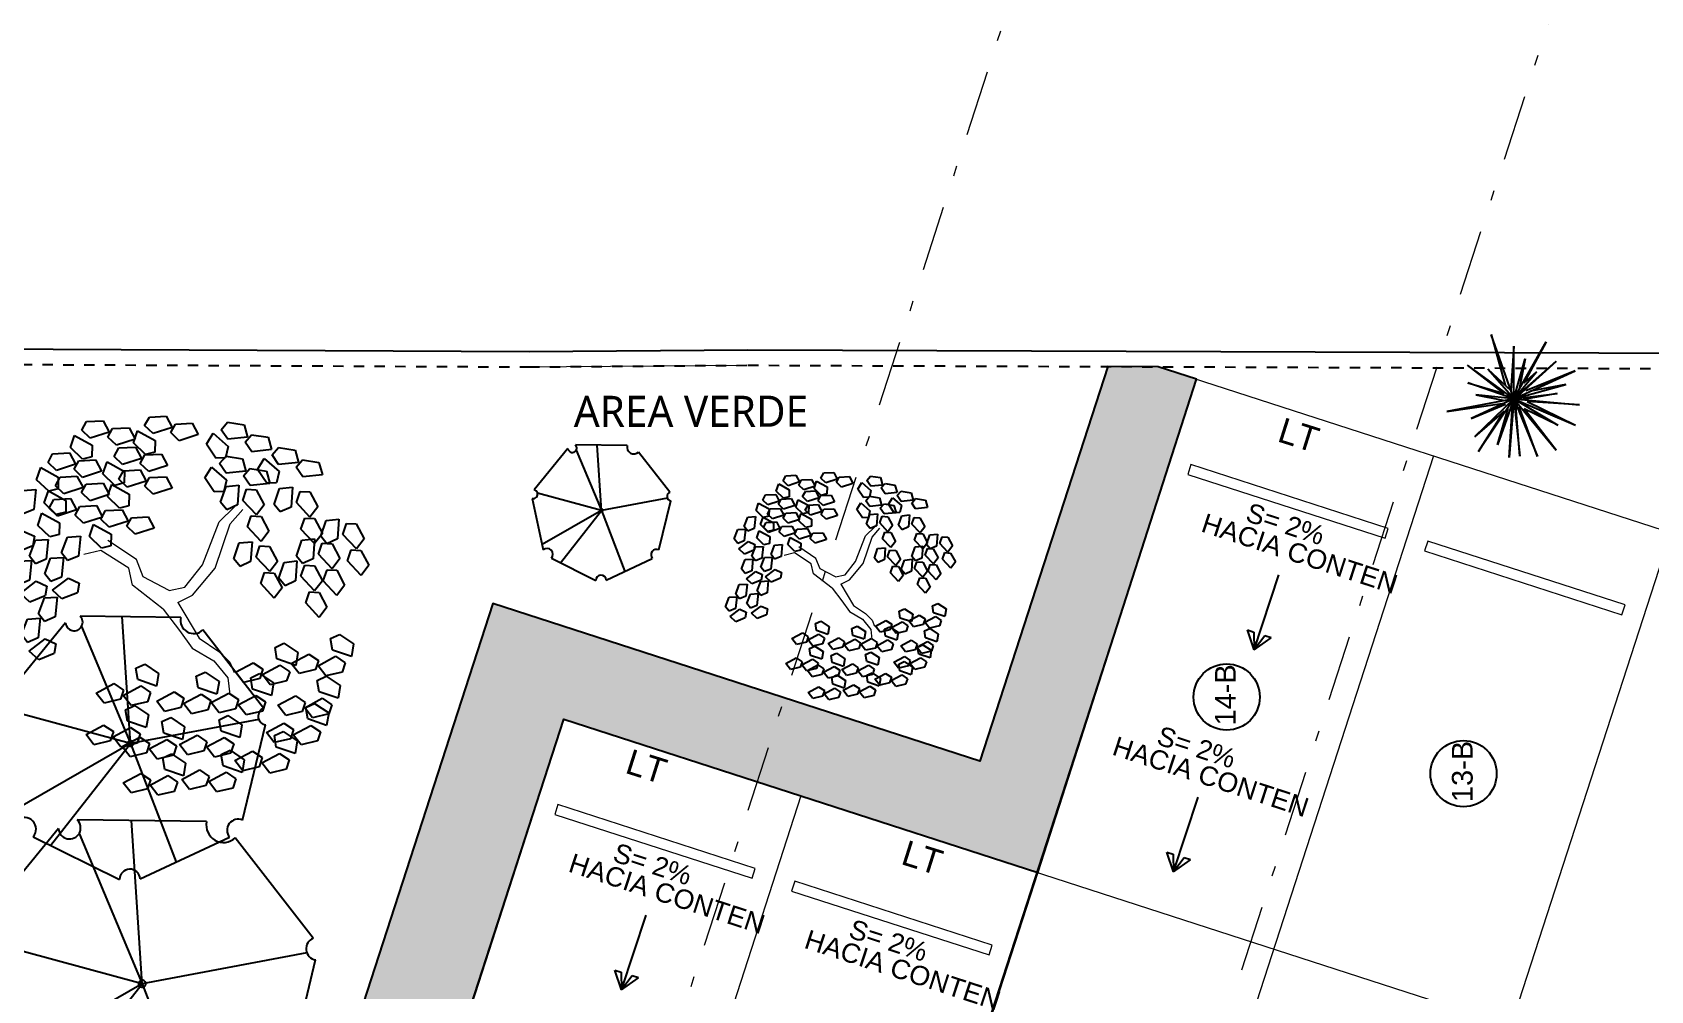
# Model space of a CAD drawing. Header units: feet. Extents: x 1019 to 2236, y -546 to 122.
# Drawn here: x 1097.85 to 1113.45, y -225.11 to -215.87 of the extents above; entities that cross this region are included whole.
import ezdxf

# ---------------------------------------------------------------- set-up
doc = ezdxf.new("R2010")
doc.units = ezdxf.units.FT
doc.header["$LTSCALE"] = 0.05
doc.header["$MEASUREMENT"] = 0
doc.linetypes.add('DASHDOT', pattern=[25.4, 12.7, -6.35, 0, -6.35])
doc.linetypes.add('HIDDEN', pattern=[9.525, 6.35, -3.175])
for name, color, linetype, lineweight in [('A-GENM', 8, 'Continuous', 9), ('arq-pisos', 251, 'Continuous', 5), ('Dimension', 7, 'Continuous', 5), ('None', 7, 'Continuous', 5), ('VUELOS', 8, 'HIDDEN', 0)]:
    doc.layers.add(name, color=color, linetype=linetype, lineweight=lineweight)
for name, color, linetype in [('ANNDTTEXT', 2, 'Continuous'), ('DIM', 10, 'Continuous'), ('PERT-VENT', 8, 'Continuous'), ('PISO', 8, 'Continuous'), ('SOLAR', 2, 'DASHDOT'), ('TEXXT', 2, 'Continuous'), ('TXT', 2, 'Continuous')]:
    doc.layers.add(name, color=color, linetype=linetype)
doc.layers.add('PLANTS', color=7, linetype='Continuous', true_color=0x005716)
doc.styles.add('ads', font='trebuc.ttf', dxfattribs={"height": 0.14})
doc.styles.add('DAMIAN', font='arial.ttf', dxfattribs={"height": 0.12})
doc.styles.get("Standard").update_dxf_attribs({"font": 'arial.ttf'})

# ---------------------------------------------------------------- blocks, each defined once
blk = doc.blocks.new('Arbol200')
at = {"color": 33, "linetype": 'Continuous'}
for p, q in [((0.457, 0.554), (0.534, 0.672)), ((0.534, 0.672), (0.618, 0.726)), ((0.551, 0.526), (0.678, 0.681)), ((0.678, 0.681), (0.822, 0.726)), ((-0.703, 0.427), (-0.856, 0.517)), ((0.373, 0.354), (0.457, 0.554)), ((0.474, 0.309), (0.551, 0.526)), ((-0.703, 0.327), (-0.864, 0.436)), ((-0.28, 0.372), (-0.703, 0.427)), ((-0.288, 0.254), (-0.703, 0.327)), ((0, 0.218), (-0.28, 0.372)), ((0.093, 0.1), (0.373, 0.354)), ((0.339, 0.164), (0.474, 0.309)), ((-0.059, 0.136), (-0.288, 0.254)), ((0.093, 0.1), (0, 0.218)), ((0.178, -0.018), (0.339, 0.164)), ((0, 0), (-0.059, 0.136)), ((0, 0), (-0.076, -0.254)), ((0.178, -0.018), (0.017, -0.336)), ((-0.076, -0.254), (-0.22, -0.345)), ((-0.22, -0.345), (-0.339, -0.635)), ((-0.127, -0.399), (-0.237, -0.681)), ((0.017, -0.336), (-0.127, -0.399)), ((-0.237, -0.681), (-0.17, -0.826))]:
    blk.add_line(p, q, dxfattribs=at)
at = {"layer": 'PLANTS', "linetype": 'Continuous'}
for p, q in [((-0.926, 1.555), (-0.808, 1.652)), ((-0.808, 1.652), (-0.703, 1.601)), ((-0.697, 1.644), (-0.579, 1.741)), ((-0.685, 1.556), (-0.697, 1.644)), ((-0.474, 1.69), (-0.58, 1.542)), ((-0.579, 1.741), (-0.474, 1.69)), ((0.091, 1.601), (0.15, 1.742)), ((0.15, 1.742), (0.267, 1.747)), ((0.267, 1.747), (0.243, 1.567)), ((0.294, 1.605), (0.335, 1.703)), ((0.335, 1.703), (0.423, 1.692)), ((0.423, 1.692), (0.486, 1.553)), ((0.489, 1.556), (0.548, 1.697)), ((0.548, 1.697), (0.665, 1.701)), ((0.665, 1.701), (0.641, 1.522)), ((0.692, 1.56), (0.733, 1.658)), ((0.733, 1.658), (0.821, 1.647)), ((0.752, 1.501), (0.81, 1.643)), ((0.81, 1.643), (0.927, 1.647)), ((0.821, 1.647), (0.884, 1.508)), ((0.927, 1.647), (0.903, 1.467)), ((-0.914, 1.468), (-0.926, 1.555)), ((-0.703, 1.601), (-0.809, 1.454)), ((-0.58, 1.542), (-0.685, 1.556)), ((-0.477, 1.463), (-0.359, 1.559)), ((-0.359, 1.559), (-0.253, 1.508)), ((-0.253, 1.508), (-0.359, 1.361)), ((0.143, 1.529), (0.091, 1.601)), ((0.243, 1.567), (0.143, 1.529)), ((0.409, 1.465), (0.294, 1.605)), ((0.486, 1.553), (0.409, 1.465)), ((0.541, 1.484), (0.489, 1.556)), ((0.641, 1.522), (0.541, 1.484)), ((0.808, 1.42), (0.692, 1.56)), ((0.804, 1.43), (0.752, 1.501)), ((0.884, 1.508), (0.808, 1.42)), ((0.955, 1.506), (0.995, 1.604)), ((1.07, 1.365), (0.955, 1.506)), ((0.995, 1.604), (1.083, 1.593)), ((1.083, 1.593), (1.147, 1.454)), ((-0.939, 1.391), (-0.759, 1.414)), ((-0.904, 1.279), (-0.939, 1.391)), ((-0.809, 1.454), (-0.914, 1.468)), ((-0.759, 1.414), (-0.697, 1.327)), ((-0.697, 1.327), (-0.753, 1.259)), ((-0.706, 1.374), (-0.588, 1.471)), ((-0.694, 1.286), (-0.706, 1.374)), ((-0.483, 1.419), (-0.589, 1.272)), ((-0.588, 1.471), (-0.483, 1.419)), ((-0.465, 1.375), (-0.477, 1.463)), ((-0.477, 1.256), (-0.359, 1.353)), ((-0.359, 1.361), (-0.465, 1.375)), ((-0.359, 1.353), (-0.254, 1.301)), ((-0.248, 1.345), (-0.13, 1.441)), ((-0.236, 1.257), (-0.248, 1.345)), ((-0.025, 1.39), (-0.131, 1.243)), ((-0.13, 1.441), (-0.025, 1.39)), ((0.321, 1.361), (0.361, 1.459)), ((0.436, 1.22), (0.321, 1.361)), ((0.361, 1.459), (0.449, 1.448)), ((0.449, 1.448), (0.513, 1.309)), ((0.719, 1.316), (0.76, 1.414)), ((0.76, 1.414), (0.848, 1.403)), ((0.903, 1.467), (0.804, 1.43)), ((0.848, 1.403), (0.911, 1.264)), ((0.982, 1.261), (1.022, 1.359)), ((1.022, 1.359), (1.11, 1.348)), ((1.059, 1.271), (1.118, 1.412)), ((1.147, 1.454), (1.07, 1.365)), ((1.11, 1.348), (1.173, 1.209)), ((1.118, 1.412), (1.235, 1.416)), ((1.235, 1.416), (1.211, 1.236)), ((1.262, 1.275), (1.303, 1.373)), ((1.303, 1.373), (1.391, 1.362)), ((1.391, 1.362), (1.454, 1.223)), ((-1.13, 1.083), (-1.012, 1.18)), ((-1.012, 1.18), (-0.906, 1.129)), ((-0.753, 1.259), (-0.904, 1.279)), ((-0.9, 1.172), (-0.782, 1.269)), ((-0.677, 1.218), (-0.783, 1.07)), ((-0.782, 1.269), (-0.677, 1.218)), ((-0.718, 1.209), (-0.538, 1.232)), ((-0.684, 1.097), (-0.718, 1.209)), ((-0.589, 1.272), (-0.694, 1.286)), ((-0.538, 1.232), (-0.477, 1.146)), ((-0.465, 1.168), (-0.477, 1.256)), ((-0.254, 1.301), (-0.36, 1.154)), ((-0.131, 1.243), (-0.236, 1.257)), ((0.269, 1.12), (0.328, 1.261)), ((0.328, 1.261), (0.445, 1.266)), ((0.445, 1.266), (0.421, 1.086)), ((0.513, 1.309), (0.436, 1.22)), ((0.472, 1.124), (0.513, 1.222)), ((0.513, 1.222), (0.601, 1.211)), ((0.601, 1.211), (0.664, 1.072)), ((0.834, 1.175), (0.719, 1.316)), ((0.911, 1.264), (0.834, 1.175)), ((1.097, 1.121), (0.982, 1.261)), ((1.111, 1.199), (1.059, 1.271)), ((1.173, 1.209), (1.097, 1.121)), ((1.211, 1.236), (1.111, 1.199)), ((1.377, 1.134), (1.262, 1.275)), ((1.454, 1.223), (1.377, 1.134)), ((-1.41, 1.113), (-1.305, 1.166)), ((-1.404, 0.961), (-1.41, 1.113)), ((-1.305, 1.166), (-1.252, 0.993)), ((-1.118, 0.995), (-1.13, 1.083)), ((-0.906, 1.129), (-1.012, 0.982)), ((-0.888, 1.084), (-0.9, 1.172)), ((-0.783, 1.07), (-0.888, 1.084)), ((-0.533, 1.077), (-0.684, 1.097)), ((-0.477, 1.146), (-0.533, 1.077)), ((-0.49, 1.091), (-0.31, 1.114)), ((-0.455, 0.979), (-0.49, 1.091)), ((-0.36, 1.154), (-0.465, 1.168)), ((-0.31, 1.114), (-0.248, 1.028)), ((0.321, 1.048), (0.269, 1.12)), ((0.421, 1.086), (0.321, 1.048)), ((0.587, 0.984), (0.472, 1.124)), ((0.583, 0.957), (0.641, 1.098)), ((0.664, 1.072), (0.587, 0.984)), ((0.641, 1.098), (0.758, 1.102)), ((0.758, 1.102), (0.734, 0.922)), ((0.785, 0.961), (0.826, 1.059)), ((0.826, 1.059), (0.914, 1.048)), ((0.914, 1.048), (0.977, 0.909)), ((1.289, 1.03), (1.329, 1.128)), ((1.329, 1.128), (1.418, 1.117)), ((1.418, 1.117), (1.481, 0.978)), ((-1.478, 0.877), (-1.373, 0.93)), ((-1.327, 0.917), (-1.404, 0.961)), ((-1.373, 0.93), (-1.32, 0.756)), ((-1.252, 0.993), (-1.327, 0.917)), ((-1.142, 0.919), (-0.962, 0.942)), ((-1.108, 0.807), (-1.142, 0.919)), ((-1.012, 0.982), (-1.118, 0.995)), ((-0.962, 0.942), (-0.9, 0.855)), ((-0.571, 0.82), (-0.452, 0.917)), ((-0.304, 0.959), (-0.455, 0.979)), ((-0.452, 0.917), (-0.347, 0.866)), ((-0.341, 0.909), (-0.223, 1.006)), ((-0.329, 0.821), (-0.341, 0.909)), ((-0.248, 1.028), (-0.304, 0.959)), ((-0.118, 0.954), (-0.224, 0.807)), ((-0.223, 1.006), (-0.118, 0.954)), ((0.499, 0.88), (0.539, 0.978)), ((0.539, 0.978), (0.627, 0.967)), ((0.635, 0.885), (0.583, 0.957)), ((0.627, 0.967), (0.691, 0.828)), ((0.734, 0.922), (0.635, 0.885)), ((0.901, 0.821), (0.785, 0.961)), ((0.977, 0.909), (0.901, 0.821)), ((1.015, 0.748), (1.073, 0.889)), ((1.073, 0.889), (1.19, 0.894)), ((1.19, 0.894), (1.166, 0.714)), ((1.404, 0.89), (1.289, 1.03)), ((1.321, 0.829), (1.38, 0.97)), ((1.38, 0.97), (1.497, 0.975)), ((1.481, 0.978), (1.404, 0.89)), ((1.497, 0.975), (1.473, 0.795)), ((1.524, 0.833), (1.565, 0.932)), ((1.565, 0.932), (1.653, 0.921)), ((1.653, 0.921), (1.716, 0.782)), ((-1.472, 0.725), (-1.478, 0.877)), ((-1.32, 0.756), (-1.395, 0.681)), ((-1.348, 0.615), (-1.258, 0.772)), ((-1.258, 0.772), (-1.152, 0.769)), ((-1.152, 0.769), (-1.131, 0.683)), ((-0.956, 0.787), (-1.108, 0.807)), ((-0.9, 0.855), (-0.956, 0.787)), ((-0.824, 0.691), (-0.706, 0.788)), ((-0.706, 0.788), (-0.601, 0.737)), ((-0.559, 0.732), (-0.571, 0.82)), ((-0.347, 0.866), (-0.453, 0.718)), ((-0.224, 0.807), (-0.329, 0.821)), ((0.614, 0.739), (0.499, 0.88)), ((0.691, 0.828), (0.614, 0.739)), ((0.812, 0.716), (0.853, 0.815)), ((0.853, 0.815), (0.941, 0.804)), ((0.941, 0.804), (1.004, 0.665)), ((1.067, 0.676), (1.015, 0.748)), ((1.218, 0.752), (1.258, 0.85)), ((1.333, 0.612), (1.218, 0.752)), ((1.258, 0.85), (1.346, 0.839)), ((1.373, 0.757), (1.321, 0.829)), ((1.346, 0.839), (1.409, 0.7)), ((1.473, 0.795), (1.373, 0.757)), ((1.639, 0.693), (1.524, 0.833)), ((1.716, 0.782), (1.639, 0.693)), ((-1.545, 0.614), (-1.441, 0.667)), ((-1.539, 0.462), (-1.545, 0.614)), ((-1.395, 0.681), (-1.472, 0.725)), ((-1.441, 0.667), (-1.387, 0.493)), ((-1.239, 0.575), (-1.348, 0.615)), ((-1.24, 0.66), (-1.136, 0.712)), ((-1.235, 0.507), (-1.24, 0.66)), ((-1.131, 0.683), (-1.239, 0.575)), ((-1.136, 0.712), (-1.083, 0.539)), ((-1.053, 0.602), (-0.935, 0.699)), ((-1.042, 0.514), (-1.053, 0.602)), ((-0.83, 0.648), (-0.936, 0.501)), ((-0.935, 0.699), (-0.83, 0.648)), ((-0.812, 0.603), (-0.824, 0.691)), ((-0.707, 0.589), (-0.812, 0.603)), ((-0.601, 0.737), (-0.707, 0.589)), ((-0.583, 0.655), (-0.403, 0.678)), ((-0.549, 0.544), (-0.583, 0.655)), ((-0.453, 0.718), (-0.559, 0.732)), ((-0.403, 0.678), (-0.341, 0.592)), ((-0.341, 0.592), (-0.397, 0.523)), ((0.667, 0.467), (0.726, 0.608)), ((0.726, 0.608), (0.843, 0.612)), ((0.927, 0.576), (0.812, 0.716)), ((0.843, 0.612), (0.819, 0.432)), ((1.004, 0.665), (0.927, 0.576)), ((1.166, 0.714), (1.067, 0.676)), ((1.244, 0.508), (1.285, 0.606)), ((1.285, 0.606), (1.373, 0.595)), ((1.409, 0.7), (1.333, 0.612)), ((1.373, 0.595), (1.436, 0.456)), ((1.551, 0.589), (1.591, 0.687)), ((1.591, 0.687), (1.679, 0.676)), ((1.679, 0.676), (1.743, 0.537)), ((-1.462, 0.418), (-1.539, 0.462)), ((-1.387, 0.493), (-1.462, 0.418)), ((-1.308, 0.423), (-1.204, 0.476)), ((-1.157, 0.463), (-1.235, 0.507)), ((-1.204, 0.476), (-1.151, 0.302)), ((-1.083, 0.539), (-1.157, 0.463)), ((-1.066, 0.438), (-0.886, 0.461)), ((-0.936, 0.501), (-1.042, 0.514)), ((-0.886, 0.461), (-0.824, 0.374)), ((-0.397, 0.523), (-0.549, 0.544)), ((0.719, 0.395), (0.667, 0.467)), ((0.87, 0.471), (0.911, 0.569)), ((0.985, 0.33), (0.87, 0.471)), ((0.911, 0.569), (0.999, 0.558)), ((0.999, 0.558), (1.062, 0.419)), ((1.36, 0.367), (1.244, 0.508)), ((1.436, 0.456), (1.36, 0.367)), ((1.455, 0.312), (1.514, 0.453)), ((1.514, 0.453), (1.631, 0.458)), ((1.666, 0.449), (1.551, 0.589)), ((1.631, 0.458), (1.607, 0.278)), ((1.743, 0.537), (1.666, 0.449)), ((-1.613, 0.378), (-1.509, 0.431)), ((-1.608, 0.225), (-1.613, 0.378)), ((-1.509, 0.431), (-1.456, 0.257)), ((-1.303, 0.271), (-1.308, 0.423)), ((-1.151, 0.302), (-1.225, 0.227)), ((-1.179, 0.161), (-1.088, 0.318)), ((-1.088, 0.318), (-0.982, 0.315)), ((-1.032, 0.326), (-1.066, 0.438)), ((-0.88, 0.305), (-1.032, 0.326)), ((-0.982, 0.315), (-0.961, 0.229)), ((-0.824, 0.374), (-0.88, 0.305)), ((0.819, 0.432), (0.719, 0.395)), ((0.897, 0.226), (0.938, 0.324)), ((0.938, 0.324), (1.026, 0.313)), ((1.062, 0.419), (0.985, 0.33)), ((1.026, 0.313), (1.089, 0.174)), ((1.133, 0.24), (1.192, 0.381)), ((1.192, 0.381), (1.309, 0.385)), ((1.309, 0.385), (1.285, 0.205)), ((1.336, 0.244), (1.377, 0.342)), ((1.377, 0.342), (1.465, 0.331)), ((1.507, 0.24), (1.455, 0.312)), ((1.465, 0.331), (1.528, 0.192)), ((1.658, 0.316), (1.699, 0.415)), ((1.773, 0.176), (1.658, 0.316)), ((1.699, 0.415), (1.787, 0.403)), ((1.787, 0.403), (1.85, 0.264)), ((-1.53, 0.182), (-1.608, 0.225)), ((-1.456, 0.257), (-1.53, 0.182)), ((-1.484, 0.116), (-1.393, 0.273)), ((-1.393, 0.273), (-1.287, 0.27)), ((-1.266, 0.184), (-1.374, 0.075)), ((-1.225, 0.227), (-1.303, 0.271)), ((-1.287, 0.27), (-1.266, 0.184)), ((-1.069, 0.121), (-1.179, 0.161)), ((-0.961, 0.229), (-1.069, 0.121)), ((1.012, 0.086), (0.897, 0.226)), ((1.089, 0.174), (1.012, 0.086)), ((1.185, 0.168), (1.133, 0.24)), ((1.285, 0.205), (1.185, 0.168)), ((1.451, 0.104), (1.336, 0.244)), ((1.528, 0.192), (1.451, 0.104)), ((1.607, 0.278), (1.507, 0.24)), ((1.685, 0.072), (1.725, 0.17)), ((1.725, 0.17), (1.813, 0.159)), ((1.85, 0.264), (1.773, 0.176)), ((1.813, 0.159), (1.877, 0.02)), ((-1.374, 0.075), (-1.484, 0.116)), ((0.701, -0.087), (0.76, 0.054)), ((0.76, 0.054), (0.877, 0.058)), ((0.877, 0.058), (0.853, -0.122)), ((0.904, -0.083), (0.945, 0.015)), ((0.945, 0.015), (1.033, 0.004)), ((1.033, 0.004), (1.096, -0.135)), ((1.091, -0.105), (1.149, 0.036)), ((1.149, 0.036), (1.266, 0.04)), ((1.266, 0.04), (1.242, -0.14)), ((1.363, -0.001), (1.403, 0.098)), ((1.403, 0.098), (1.491, 0.086)), ((1.491, 0.086), (1.555, -0.053)), ((1.8, -0.068), (1.685, 0.072)), ((1.877, 0.02), (1.8, -0.068)), ((-1.537, -0.09), (-1.446, -0.016)), ((-1.499, -0.238), (-1.537, -0.09)), ((-1.446, -0.016), (-1.357, -0.175)), ((0.753, -0.159), (0.701, -0.087)), ((0.853, -0.122), (0.753, -0.159)), ((1.019, -0.223), (0.904, -0.083)), ((1.096, -0.135), (1.019, -0.223)), ((1.143, -0.177), (1.091, -0.105)), ((1.242, -0.14), (1.143, -0.177)), ((1.294, -0.101), (1.334, -0.003)), ((1.409, -0.241), (1.294, -0.101)), ((1.334, -0.003), (1.422, -0.014)), ((1.478, -0.141), (1.363, -0.001)), ((1.422, -0.014), (1.485, -0.153)), ((1.555, -0.053), (1.478, -0.141)), ((-1.553, -0.335), (-1.463, -0.262)), ((-1.414, -0.264), (-1.499, -0.238)), ((-1.463, -0.262), (-1.374, -0.42)), ((-1.357, -0.175), (-1.414, -0.264)), ((-1.206, -0.308), (-1.116, -0.234)), ((-1.116, -0.234), (-1.027, -0.392)), ((-1.012, -0.226), (-0.921, -0.152)), ((-0.974, -0.374), (-1.012, -0.226)), ((-0.921, -0.152), (-0.832, -0.311)), ((-0.622, -0.317), (-0.531, -0.243)), ((-0.531, -0.243), (-0.442, -0.402)), ((0.931, -0.328), (0.971, -0.229)), ((0.971, -0.229), (1.059, -0.24)), ((1.059, -0.24), (1.123, -0.379)), ((1.321, -0.346), (1.361, -0.247)), ((1.361, -0.247), (1.449, -0.259)), ((1.485, -0.153), (1.409, -0.241)), ((1.449, -0.259), (1.512, -0.398)), ((-1.516, -0.483), (-1.553, -0.335)), ((-1.374, -0.42), (-1.431, -0.51)), ((-1.372, -0.564), (-1.316, -0.391)), ((-1.316, -0.391), (-1.212, -0.372)), ((-1.212, -0.372), (-1.173, -0.452)), ((-1.169, -0.456), (-1.206, -0.308)), ((-1.027, -0.392), (-1.084, -0.482)), ((-1.028, -0.471), (-0.937, -0.398)), ((-0.889, -0.4), (-0.974, -0.374)), ((-0.937, -0.398), (-0.849, -0.556)), ((-0.832, -0.311), (-0.889, -0.4)), ((-0.584, -0.465), (-0.622, -0.317)), ((-0.442, -0.402), (-0.499, -0.491)), ((1.046, -0.468), (0.931, -0.328)), ((1.123, -0.379), (1.046, -0.468)), ((1.436, -0.486), (1.321, -0.346)), ((1.512, -0.398), (1.436, -0.486)), ((-1.431, -0.51), (-1.516, -0.483)), ((-1.384, -0.644), (-1.293, -0.57)), ((-1.256, -0.58), (-1.372, -0.564)), ((-1.293, -0.57), (-1.205, -0.728)), ((-1.173, -0.452), (-1.256, -0.58)), ((-1.223, -0.553), (-1.132, -0.479)), ((-1.185, -0.701), (-1.223, -0.553)), ((-1.084, -0.482), (-1.169, -0.456)), ((-1.132, -0.479), (-1.043, -0.638)), ((-0.99, -0.619), (-1.028, -0.471)), ((-0.986, -0.609), (-0.882, -0.59)), ((-0.849, -0.556), (-0.906, -0.646)), ((-0.882, -0.59), (-0.843, -0.67)), ((-0.846, -0.7), (-0.791, -0.527)), ((-0.791, -0.527), (-0.687, -0.508)), ((-0.648, -0.588), (-0.731, -0.716)), ((-0.687, -0.508), (-0.648, -0.588)), ((-0.639, -0.562), (-0.548, -0.489)), ((-0.601, -0.71), (-0.639, -0.562)), ((-0.499, -0.491), (-0.584, -0.465)), ((-0.548, -0.489), (-0.459, -0.647)), ((-1.347, -0.792), (-1.384, -0.644)), ((-1.205, -0.728), (-1.262, -0.818)), ((-1.1, -0.727), (-1.185, -0.701)), ((-1.043, -0.638), (-1.1, -0.727)), ((-1.041, -0.782), (-0.986, -0.609)), ((-0.906, -0.646), (-0.99, -0.619)), ((-0.843, -0.67), (-0.925, -0.798)), ((-0.731, -0.716), (-0.846, -0.7)), ((-0.842, -0.78), (-0.751, -0.706)), ((-0.751, -0.706), (-0.663, -0.864)), ((-0.63, -0.798), (-0.539, -0.724)), ((-0.516, -0.736), (-0.601, -0.71)), ((-0.539, -0.724), (-0.451, -0.883)), ((-0.459, -0.647), (-0.516, -0.736)), ((-0.457, -0.791), (-0.401, -0.618)), ((-0.401, -0.618), (-0.297, -0.599)), ((-0.258, -0.679), (-0.341, -0.807)), ((-0.297, -0.599), (-0.258, -0.679)), ((-1.401, -0.889), (-1.31, -0.815)), ((-1.262, -0.818), (-1.347, -0.792)), ((-1.31, -0.815), (-1.221, -0.974)), ((-0.925, -0.798), (-1.041, -0.782)), ((-1.037, -0.889), (-0.946, -0.815)), ((-0.946, -0.815), (-0.857, -0.973)), ((-0.804, -0.928), (-0.842, -0.78)), ((-0.663, -0.864), (-0.72, -0.954)), ((-0.593, -0.946), (-0.63, -0.798)), ((-0.451, -0.883), (-0.508, -0.972)), ((-0.341, -0.807), (-0.457, -0.791)), ((-0.327, -0.888), (-0.146, -0.871)), ((-0.146, -0.871), (-0.087, -0.959)), ((0.068, -0.921), (0.093, -0.817)), ((0.093, -0.817), (0.182, -0.814)), ((0.182, -0.814), (0.266, -0.942)), ((-1.363, -1.037), (-1.401, -0.889)), ((-1.221, -0.974), (-1.278, -1.063)), ((-1.219, -1.118), (-1.164, -0.945)), ((-1.164, -0.945), (-1.059, -0.926)), ((-1.021, -1.006), (-1.103, -1.134)), ((-1.059, -0.926), (-1.021, -1.006)), ((-0.999, -1.037), (-1.037, -0.889)), ((-0.857, -0.973), (-0.915, -1.063)), ((-0.859, -1.025), (-0.768, -0.951)), ((-0.821, -1.173), (-0.859, -1.025)), ((-0.72, -0.954), (-0.804, -0.928)), ((-0.768, -0.951), (-0.679, -1.11)), ((-0.647, -1.043), (-0.556, -0.97)), ((-0.508, -0.972), (-0.593, -0.946)), ((-0.556, -0.97), (-0.467, -1.128)), ((-0.296, -1.001), (-0.327, -0.888)), ((-0.146, -1.026), (-0.296, -1.001)), ((-0.087, -0.959), (-0.146, -1.026)), ((-0.109, -1.002), (0.072, -0.985)), ((-0.079, -1.115), (-0.109, -1.002)), ((0.204, -1.041), (0.068, -0.921)), ((0.072, -0.985), (0.13, -1.073)), ((0.266, -0.942), (0.204, -1.041)), ((0.258, -0.988), (0.438, -0.97)), ((0.288, -1.1), (0.258, -0.988)), ((0.438, -0.97), (0.497, -1.059)), ((0.653, -1.02), (0.677, -0.917)), ((0.789, -1.141), (0.653, -1.02)), ((0.677, -0.917), (0.766, -0.914)), ((0.766, -0.914), (0.85, -1.042)), ((-1.278, -1.063), (-1.363, -1.037)), ((-1.103, -1.134), (-1.219, -1.118)), ((-1.054, -1.134), (-0.963, -1.06)), ((-1.016, -1.282), (-1.054, -1.134)), ((-0.915, -1.063), (-0.999, -1.037)), ((-0.963, -1.06), (-0.874, -1.219)), ((-0.736, -1.199), (-0.821, -1.173)), ((-0.817, -1.19), (-0.712, -1.171)), ((-0.679, -1.11), (-0.736, -1.199)), ((-0.712, -1.171), (-0.674, -1.251)), ((-0.677, -1.254), (-0.622, -1.081)), ((-0.609, -1.191), (-0.647, -1.043)), ((-0.622, -1.081), (-0.517, -1.062)), ((-0.479, -1.142), (-0.561, -1.27)), ((-0.467, -1.128), (-0.524, -1.218)), ((-0.517, -1.062), (-0.479, -1.142)), ((-0.465, -1.272), (-0.41, -1.099)), ((-0.41, -1.099), (-0.305, -1.08)), ((-0.267, -1.16), (-0.349, -1.288)), ((-0.305, -1.08), (-0.267, -1.16)), ((-0.242, -1.169), (-0.061, -1.152)), ((-0.212, -1.282), (-0.242, -1.169)), ((0.072, -1.14), (-0.079, -1.115)), ((-0.061, -1.152), (-0.003, -1.24)), ((0.13, -1.073), (0.072, -1.14)), ((0.153, -1.202), (0.178, -1.099)), ((0.178, -1.099), (0.266, -1.096)), ((0.266, -1.096), (0.351, -1.223)), ((0.439, -1.126), (0.288, -1.1)), ((0.497, -1.059), (0.439, -1.126)), ((0.475, -1.102), (0.656, -1.085)), ((0.506, -1.215), (0.475, -1.102)), ((0.656, -1.085), (0.715, -1.173)), ((0.715, -1.173), (0.656, -1.24)), ((0.85, -1.042), (0.789, -1.141)), ((-0.931, -1.308), (-1.016, -1.282)), ((-0.874, -1.219), (-0.931, -1.308)), ((-0.872, -1.363), (-0.817, -1.19)), ((-0.674, -1.251), (-0.756, -1.379)), ((-0.561, -1.27), (-0.677, -1.254)), ((-0.524, -1.218), (-0.609, -1.191)), ((-0.349, -1.288), (-0.465, -1.272)), ((-0.271, -1.402), (-0.246, -1.298)), ((-0.246, -1.298), (-0.157, -1.295)), ((-0.061, -1.307), (-0.212, -1.282)), ((-0.157, -1.295), (-0.073, -1.423)), ((-0.003, -1.24), (-0.061, -1.307)), ((-0.024, -1.283), (0.156, -1.266)), ((0.006, -1.396), (-0.024, -1.283)), ((0.289, -1.322), (0.153, -1.202)), ((0.156, -1.266), (0.215, -1.355)), ((0.351, -1.223), (0.289, -1.322)), ((0.368, -1.296), (0.549, -1.279)), ((0.398, -1.409), (0.368, -1.296)), ((0.656, -1.24), (0.506, -1.215)), ((0.549, -1.279), (0.607, -1.367)), ((0.763, -1.329), (0.788, -1.226)), ((0.788, -1.226), (0.876, -1.223)), ((0.876, -1.223), (0.961, -1.35)), ((-0.756, -1.379), (-0.872, -1.363)), ((-0.666, -1.369), (-0.485, -1.352)), ((-0.635, -1.482), (-0.666, -1.369)), ((-0.485, -1.352), (-0.426, -1.44)), ((-0.426, -1.44), (-0.485, -1.507)), ((-0.448, -1.483), (-0.267, -1.466)), ((-0.135, -1.522), (-0.271, -1.402)), ((-0.267, -1.466), (-0.209, -1.554)), ((-0.073, -1.423), (-0.135, -1.522)), ((0.157, -1.421), (0.006, -1.396)), ((0.215, -1.355), (0.157, -1.421)), ((0.549, -1.434), (0.398, -1.409)), ((0.607, -1.367), (0.549, -1.434)), ((0.586, -1.41), (0.766, -1.393)), ((0.616, -1.523), (0.586, -1.41)), ((0.899, -1.449), (0.763, -1.329)), ((0.766, -1.393), (0.825, -1.482)), ((0.961, -1.35), (0.899, -1.449)), ((-0.485, -1.507), (-0.635, -1.482)), ((-0.418, -1.596), (-0.448, -1.483)), ((-0.267, -1.621), (-0.418, -1.596)), ((-0.209, -1.554), (-0.267, -1.621)), ((0.767, -1.549), (0.616, -1.523)), ((0.825, -1.482), (0.767, -1.549))]:
    blk.add_line(p, q, dxfattribs=at)
blk = doc.blocks.new('ARBOL4')
at = {"layer": 'PLANTS'}
for p, q in [((0.18998, 0.442934), (-0.157772, 0.457476)), ((-0.215225, 0.439234), (-0.445698, 0.173788)), ((-0.172006, 0.430212), (0, 0)), ((0.465439, 0.126688), (0.258534, 0.409628)), ((0, 0), (0.381619, 0.241316)), ((-0.474293, 0.087687), (-0.409359, -0.263952)), ((0.392021, -0.274733), (0.48214, 0.055782)), ((0, 0), (-0.436626, -0.116299)), ((-0.37373, -0.251589), (0, 0)), ((0, 0), (-0.030926, -0.456175)), ((0.410256, -0.207857), (0, 0)), ((0, 0), (0.311329, -0.356352)), ((-0.375843, -0.309965), (-0.049034, -0.484529)), ((0.011921, -0.485418), (0.345337, -0.341692))]:
    blk.add_line(p, q, dxfattribs=at)
for centre, radius, start, end in [((-0.189074, 0.45647), 0.031319, 213.386078, 1.840691), ((0.228399, 0.434803), 0.03927, 168.050674, 320.127319), ((-0.47347, 0.135212), 0.047533, 269.007996, 54.248581), ((0.474388, 0.091377), 0.036427, 104.220505, 282.287354), ((0, 0), 0.01, 0, 180), ((0, 0), 0.01, 180, 0), ((-0.383672, -0.280455), 0.030531, 284.858551, 147.280869), ((0.371318, -0.310052), 0.04094, 59.622765, 230.608597), ((-0.018543, -0.484042), 0.030495, 357.413361, 180.915833)]:
    blk.add_arc(centre, radius, start, end, dxfattribs=at)
blk = doc.blocks.new('A$C7FF54E45')
at = {"layer": 'SOLAR', "linetype": 'Continuous', "ltscale": 0.15}
blk.add_lwpolyline([(66.124, 33.191), (34.853, 30.693), (7.642, 28.496), (3.32, 28.119), (3.338, 28.271), (7.63, 28.645), (34.841, 30.843), (66.26, 33.352), (68.078, 13.246), (60.53, 11.749), (47.102, 9.086), (34.373, 6.546), (24.073, 4.557), (22.007, 4.131), (9.481, 1.696), (-0.018, -0.156), (0, 0)], dxfattribs=at)
at = {"layer": 'SOLAR', "ltscale": 0.03}
blk.add_lwpolyline([(3.342, 28.196), (7.636, 28.57), (34.847, 30.768), (66.118, 33.265), (67.917, 13.367), (60.501, 11.896), (47.073, 9.233), (34.344, 6.693), (24.044, 4.704), (21.978, 4.278), (9.452, 1.843), (0, 0), (3.328, 28.184)], dxfattribs=at)
blk = doc.blocks.new('T36')
at = {"color": 86, "linetype": 'Continuous'}
for p, q in [((-0.003, -0.009), (-0.294, 0.392)), ((-0.294, 0.392), (-0.079, 0.067)), ((-0.003, -0.009), (-0.054, 0.472)), ((-0.054, 0.472), (-0.003, 0.092)), ((-0.003, -0.009), (0.098, 0.472)), ((-0.003, 0.092), (0.098, 0.472)), ((-0.003, -0.009), (0.307, 0.369)), ((0.307, 0.369), (0.053, 0.08)), ((-0.003, -0.009), (-0.333, 0.244)), ((-0.333, 0.244), (-0.029, 0.016)), ((-0.003, -0.009), (-0.181, 0.345)), ((-0.181, 0.345), (-0.083, 0.101)), ((-0.003, -0.009), (-0.105, 0.295)), ((-0.105, 0.295), (-0.011, 0.059)), ((-0.003, -0.009), (0.123, 0.345)), ((-0.003, -0.009), (0.377, 0.244)), ((0.377, 0.244), (0.047, 0.041)), ((0.123, 0.345), (0.053, 0.08)), ((-0.003, -0.009), (-0.46, 0.143)), ((-0.46, 0.143), (-0.13, 0.041)), ((-0.003, -0.009), (-0.308, 0.016)), ((-0.308, 0.016), (-0.079, 0.016)), ((-0.003, -0.009), (-0.232, 0.117)), ((-0.232, 0.117), (-0.13, 0.041)), ((-0.003, -0.009), (0.402, 0.117)), ((-0.003, -0.009), (0.427, 0.041)), ((0.402, 0.117), (0.047, 0.016)), ((0.427, 0.041), (0.047, -0.009)), ((-0.003, -0.009), (-0.434, -0.263)), ((-0.434, -0.263), (-0.089, -0.09)), ((-0.003, -0.009), (-0.384, -0.085)), ((-0.384, -0.085), (-0.059, -0.042)), ((-0.003, -0.009), (-0.181, -0.39)), ((-0.003, -0.009), (-0.181, -0.238)), ((-0.181, -0.238), (-0.059, -0.042)), ((-0.029, -0.085), (-0.181, -0.39)), ((-0.003, -0.009), (-0.054, -0.364)), ((-0.054, -0.364), (-0.029, -0.085)), ((-0.003, -0.009), (0.183, -0.472)), ((-0.003, -0.009), (0.427, -0.187)), ((-0.003, -0.009), (0.022, -0.288)), ((-0.003, -0.009), (0.351, -0.06)), ((-0.003, -0.009), (0.199, -0.288)), ((-0.003, -0.009), (0.326, -0.238)), ((0.022, -0.288), (0.022, -0.085)), ((0.199, -0.288), (0.047, -0.06)), ((0.183, -0.472), (0.047, -0.085)), ((0.351, -0.06), (0.073, -0.035)), ((0.427, -0.187), (0.098, -0.06)), ((0.098, -0.06), (0.326, -0.238))]:
    blk.add_line(p, q, dxfattribs=at)
blk = doc.blocks.new('Arbol222')
at = {"layer": 'PLANTS', "lineweight": 15, "xscale": 1.5, "yscale": 1.5, "zscale": 1.5}
blk.add_blockref('T36', (0.005, 0.014), dxfattribs=at)

msp = doc.modelspace()

# ---------------------------------------------------------------- hatches: boundary and pattern name
at = {"layer": 'arq-pisos'}
h = msp.add_hatch(dxfattribs=at)
h.set_pattern_fill('AR-HBONE', color=256, scale=0.06, angle=90)
h.set_pattern_definition([(135, (856.79267, 77.64975), (-0.33941125, 5e-17), [0.72, -0.24]), (225, (856.62297, 77.81946), (-0.33941125, 5e-17), [0.72, -0.24])])
edge = h.paths.add_edge_path()
edge.add_line((1080.467, -237.046), (1087.644, -237.036))
edge.add_line((1087.644, -237.036), (1087.644, -237.035))
edge.add_line((1087.644, -237.035), (1096.14, -237.024))
edge.add_line((1096.14, -237.024), (1096.327, -238.168))
edge.add_arc((1097.314, -238.007), 1, 189.2909, 252.057)
edge.add_line((1097.006, -238.958), (1116.044, -245.123))
edge.add_line((1116.044, -245.123), (1116.352, -244.171))
edge.add_line((1116.352, -244.171), (1097.89, -238.193))
edge.add_line((1097.89, -238.193), (1102.974, -222.496))
edge.add_line((1102.974, -222.496), (1107.543, -223.975))
edge.add_line((1107.543, -223.975), (1109.073, -219.215))
edge.add_line((1109.073, -219.215), (1108.705, -219.096))
edge.add_line((1108.705, -219.096), (1108.219, -219.094))
edge.add_line((1108.219, -219.094), (1106.986, -222.901))
edge.add_line((1106.986, -222.901), (1102.289, -221.381))
edge.add_line((1102.289, -221.381), (1097.934, -234.83))
edge.add_arc((1096.983, -234.522), 1, 270.0737, 342.057, ccw=False)
edge.add_line((1096.984, -235.522), (1087.178, -235.534))
edge.add_line((1087.178, -235.534), (1087.178, -232.365))
edge.add_line((1087.178, -232.365), (1085.174, -232.367))
edge.add_line((1085.174, -232.367), (1085.178, -235.538))
edge.add_line((1085.178, -235.538), (1080.465, -235.544))
edge.add_line((1080.465, -235.544), (1070.904, -229.366))
edge.add_line((1070.904, -229.366), (1070.673, -231.353))
edge.add_line((1070.673, -231.353), (1079.234, -236.885))
edge.add_arc((1079.777, -236.045), 1, 237.1316, 270.0737)
edge.add_line((1079.778, -237.045), (1080.467, -237.046))

# ---------------------------------------------------------------- linework, layer by layer
at = {"layer": 'A-GENM'}
for p, q in [((1108.219, -219.094), (1106.986, -222.901)), ((1109.073, -219.215), (1105.992, -228.729)), ((1111.359, -219.955), (1108.278, -229.469)), ((1113.644, -220.696), (1110.564, -230.209)), ((1102.289, -221.381), (1097.934, -234.83)), ((1106.986, -222.901), (1102.289, -221.381)), ((1102.974, -222.496), (1101.433, -227.253)), ((1102.976, -222.497), (1101.436, -227.253)), ((1102.974, -222.496), (1121.247, -228.413)), ((1105.259, -223.236), (1103.719, -227.993)), ((1107.543, -223.975), (1106.002, -228.732))]:
    msp.add_line(p, q, dxfattribs=at)
at = {"layer": 'A-GENM', "extrusion": (7.74729e-15, 7.31823e-14, -1)}
msp.add_line((1108.705, -219.096), (1122.788, -223.656), dxfattribs=at)
at = {"layer": 'A-GENM'}
for points in [[(1110.891, -220.75), (1110.922, -220.655), (1109.019, -220.039), (1108.988, -220.134)], [(1113.174, -221.489), (1113.205, -221.394), (1111.302, -220.778), (1111.272, -220.873)], [(1104.789, -224.03), (1104.82, -223.935), (1102.917, -223.318), (1102.887, -223.414)], [(1107.073, -224.769), (1107.103, -224.674), (1105.201, -224.058), (1105.17, -224.153)]]:
    msp.add_lwpolyline(points, close=True, dxfattribs=at)
at = {"layer": 'ANNDTTEXT', "ltscale": 0.5}
for p, q in [((1109.628, -221.826), (1109.868, -221.104)), ((1109.628, -221.826), (1109.565, -221.634)), ((1109.565, -221.634), (1109.626, -221.657)), ((1109.626, -221.657), (1109.628, -221.826)), ((1109.731, -221.692), (1109.628, -221.826)), ((1109.628, -221.826), (1109.794, -221.71)), ((1109.794, -221.71), (1109.731, -221.692)), ((1108.85, -223.969), (1109.09, -223.247)), ((1108.85, -223.969), (1108.787, -223.777)), ((1108.787, -223.777), (1108.848, -223.799)), ((1108.848, -223.799), (1108.85, -223.969)), ((1108.954, -223.834), (1108.85, -223.969)), ((1109.016, -223.853), (1108.954, -223.834)), ((1108.85, -223.969), (1109.016, -223.853)), ((1103.529, -225.107), (1103.768, -224.385)), ((1103.529, -225.107), (1103.465, -224.915)), ((1103.465, -224.915), (1103.527, -224.937)), ((1103.527, -224.937), (1103.529, -225.107)), ((1103.632, -224.972), (1103.529, -225.107)), ((1103.529, -225.107), (1103.695, -224.991)), ((1103.695, -224.991), (1103.632, -224.972))]:
    msp.add_line(p, q, dxfattribs=at)
at = {"layer": 'DIM'}
msp.add_lwpolyline([(1116.352, -244.171), (1097.89, -238.193), (1102.974, -222.496), (1107.543, -223.975), (1109.073, -219.215), (1108.705, -219.096), (1108.219, -219.094), (1106.986, -222.901), (1102.289, -221.381), (1097.934, -234.83, -0.324839), (1096.984, -235.522)], format="xyb", dxfattribs=at)
at = {"layer": 'Dimension'}
msp.add_line((1102.58, -219.098), (1104.69, -219.081), dxfattribs=at)
at = {"layer": 'TXT'}
for centre in [(1109.364, -222.282), (1111.647, -223.021)]:
    msp.add_circle(centre, 0.319, dxfattribs=at)
at = {"layer": 'VUELOS', "linetype": 'DASHDOT'}
for p, q in [((1097.155, -246.834), (1108.584, -211.539)), ((1101.912, -248.374), (1113.341, -213.079))]:
    msp.add_line(p, q, dxfattribs=at)

# ---------------------------------------------------------------- block references
at = {"layer": 'None', "lineweight": 15}
for name, p, xscale, yscale, zscale, rotation in [('Arbol222', (1112.131, -219.406), 0.8752628836795807, 0.8752628836795807, 0.8752628836795807, 258.7903459937172), ('Arbol200', (1099.169, -221.254), 1.05824470625396, 1.05824470625396, 1.05824470625396, 258.7903459937164), ('ARBOL4', (1103.337, -220.482), 1.39517757213432, 1.39517757213432, 1.39517757213432, 258.7903459937169), ('Arbol200', (1105.593, -221.124), 0.6349468237523758, 0.6349468237523758, 0.6349468237523758, 258.7903459937164), ('ARBOL4', (1098.798, -222.73), 2.714450404586388, 2.714450404586388, 2.714450404586388, 258.7903459937169), ('ARBOL4', (1098.91, -225.047), 3.487943930335798, 3.487943930335798, 3.487943930335798, 258.7903459937169)]:
    msp.add_blockref(name, p, dxfattribs=dict(at, xscale=xscale, yscale=yscale, zscale=zscale, rotation=rotation))
at = {"layer": 'PISO', "rotation": 168.7903459937098}
msp.add_blockref('A$C7FF54E45', (1127.14, -219.158), dxfattribs=at)

# ---------------------------------------------------------------- texts
at = {"layer": 'PERT-VENT', "color": 2, "char_height": 0.243, "attachment_point": 4, "rotation": 342.5226}
for insert in [(1109.878, -219.697), (1103.591, -222.895), (1106.25, -223.774)]:
    msp.add_mtext('\\fSchadow Lt BT|b0|i0|c0|p18;LT', dxfattribs=dict(at, insert=insert))
at = {"layer": 'TEXXT', "width": 2.88576, "attachment_point": 7, "rotation": 341.9402, "style": 'DAMIAN'}
for s, insert, char_height in [('HACIA CONTEN', (1109.105, -220.685), 0.18602), ('S= 2%', (1109.533, -220.583), 0.186), ('S= 2%', (1108.676, -222.736), 0.186), ('HACIA CONTEN', (1108.248, -222.837), 0.18602), ('HACIA CONTEN', (1103.006, -223.965), 0.18602), ('S= 2%', (1103.433, -223.864), 0.186), ('S= 2%', (1105.707, -224.6), 0.186), ('HACIA CONTEN', (1105.279, -224.701), 0.18602)]:
    msp.add_mtext(s, dxfattribs=dict(at, insert=insert, char_height=char_height))
at = {"layer": 'TXT', "insert": (1104.2, -219.376), "char_height": 0.3, "width": 2.688, "attachment_point": 2, "rotation": 0.0185, "style": 'ads'}
msp.add_mtext('AREA VERDE', dxfattribs=at)
at = {"layer": 'TXT', "char_height": 0.2, "attachment_point": 1, "rotation": 90}
for s, insert in [('14-B', (1109.251, -222.556)), ('13-B', (1111.535, -223.295))]:
    msp.add_mtext_dynamic_manual_height_columns(s, width=0.99636, gutter_width=1, heights=[0], dxfattribs=dict(at, insert=insert))

doc.saveas('drawing.dxf')
